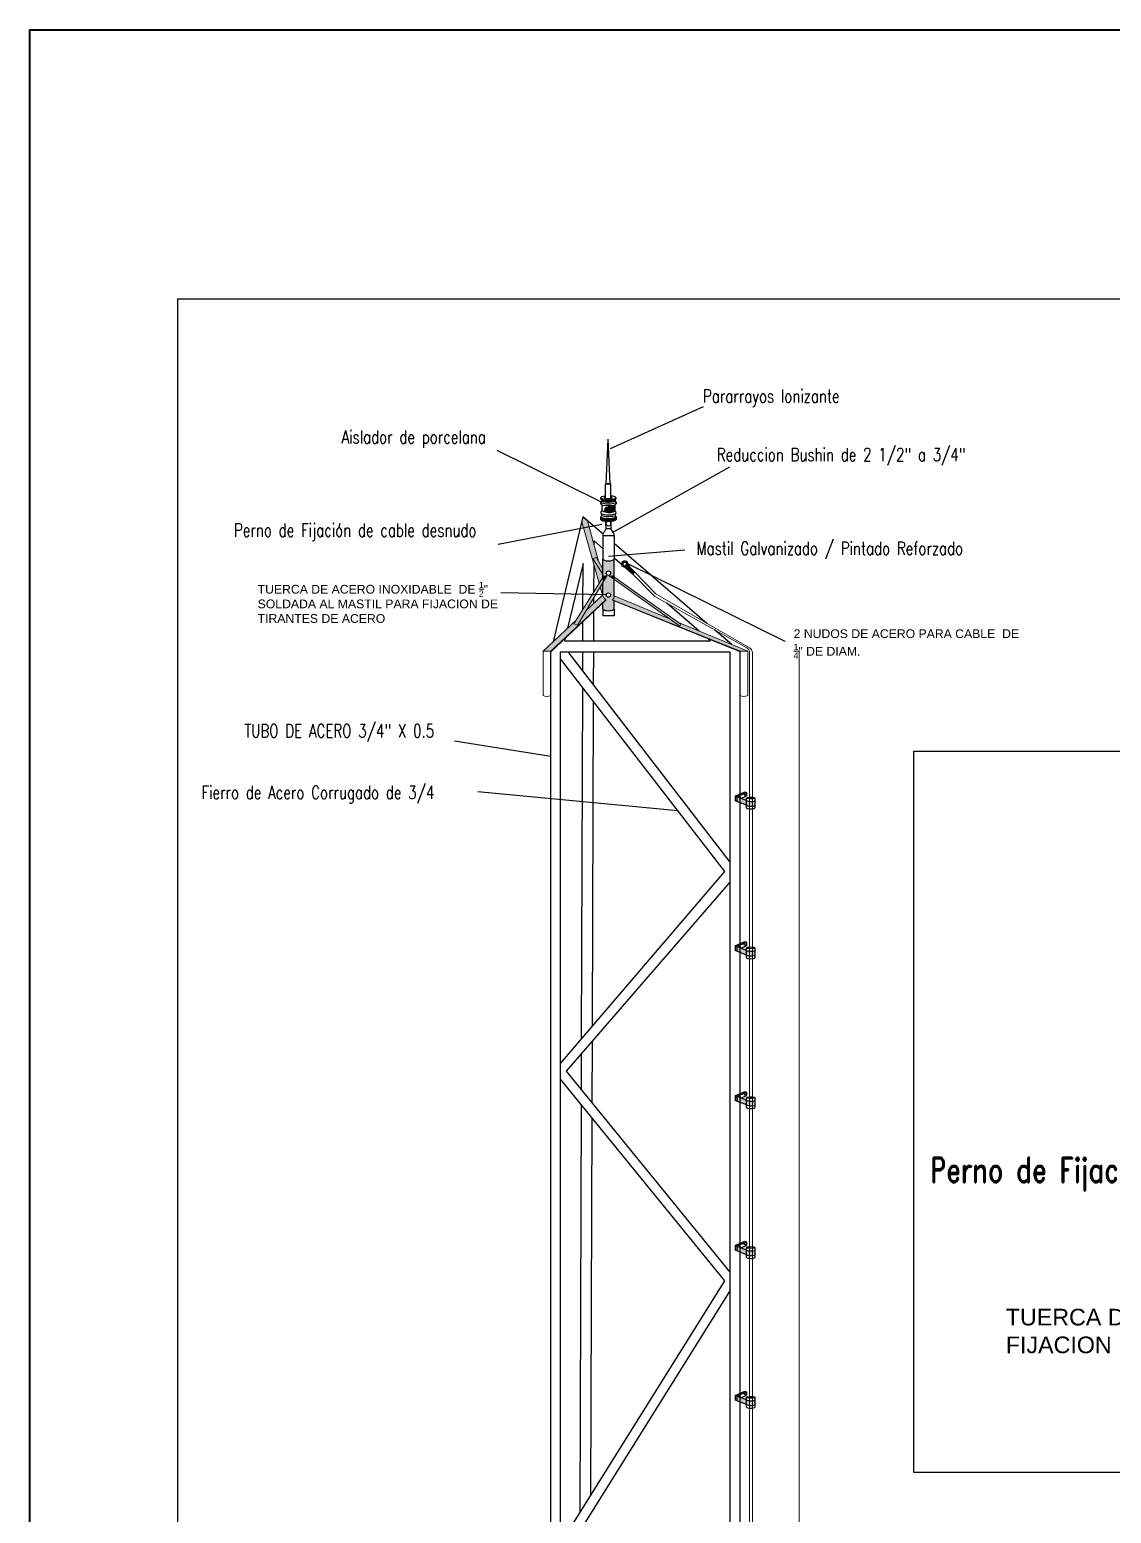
# Model space of a CAD drawing. Header units: inches. Extents: x 1693 to 10990, y 1878 to 5055.
# Drawn here: x 10017.3 to 10101.4, y 4500 to 4615.4 of the extents above; entities that cross this region are included whole.
import ezdxf

# ---------------------------------------------------------------- set-up
doc = ezdxf.new("R2010")
doc.units = ezdxf.units.IN
doc.header["$PDMODE"] = 1
for name, color, linetype, lineweight in [('cable de cobre', 20, 'Continuous', 15), ('CABLE DESNUDO', 40, 'Continuous', 30), ('COTAS', 34, 'Continuous', 5), ('ELECTRICAS', 3, 'Continuous', 30), ('MUROS-05', 7, 'Continuous', 40)]:
    doc.layers.add(name, color=color, linetype=linetype, lineweight=lineweight)
for name, color, linetype in [('CAJA DE ACOMETIDA', 2, 'Continuous'), ('gancho de pared', 142, 'Continuous'), ('inst- elec', 3, 'Continuous'), ('Mastil galvanizado', 212, 'Continuous'), ('Mastil metalico', 144, 'Continuous'), ('muro concreto', 102, 'Continuous'), ('P02', 2, 'Continuous')]:
    doc.layers.add(name, color=color, linetype=linetype)
doc.styles.add('COTA', font='swisse.ttf')
doc.styles.add('cotas', font='romans.shx')
doc.styles.get("Standard").update_dxf_attribs({"font": 'arial.ttf'})
doc.styles.add('STYLE2', font='romand.shx', dxfattribs={"width": 1.5})
doc.dimstyles.new('50', dxfattribs={"dimtxt": 0.13, "dimasz": 0.11, "dimexe": 0.11, "dimexo": 0.1, "dimgap": 0.05, "dimtad": 2, "dimtih": 1, "dimtoh": 1, "dimzin": 1, "dimdsep": 46, "dimtxsty": 'COTA', "dimblk": 'ARCHTICK', "dimcen": 2.5, "dimdle": 0.1, "dimclrd": 1, "dimclre": 1, "dimclrt": 2, "dimazin": 3, "dimtfac": 1, "dimtmove": 2, "dimatfit": 3, "dimfxl": 1, "dimarcsym": 0})
doc.dimstyles.new('COTA PLANTA', dxfattribs={"dimscale": 0, "dimtxt": 0.12, "dimasz": 0.1, "dimexe": 0.09, "dimexo": 0.05, "dimgap": 0.03, "dimtad": 0, "dimtih": 1, "dimtoh": 1, "dimzin": 1, "dimdsep": 46, "dimtxsty": 'cotas', "dimblk": 'ARCHTICK', "dimcen": 1, "dimdle": 0.1, "dimclrd": 256, "dimclre": 256, "dimclrt": 1, "dimaunit": 1, "dimadec": 3, "dimazin": 0, "dimtfac": 1, "dimtmove": 2, "dimatfit": 2, "dimldrblk": 'OPEN90', "dimfxl": 0.25, "dimfxlon": 1, "dimtolj": 1, "dimtzin": 0, "dimlwd": 9, "dimlwe": 9, "dimarcsym": 0})

# ---------------------------------------------------------------- blocks, each defined once
blk = doc.blocks.new('manija')
h = blk.add_hatch()
h.set_pattern_fill('AR-CONC', color=256)
h.paths.add_polyline_path([(1.14, 0.27), (0.86, 0.38), (-0.86, -0.38), (-0.58, -0.49)])
h.paths.add_polyline_path([(-0.58, -0.49), (-0.86, -0.38), (-0.86, -1.2), (-0.58, -1.31)])
edge = h.paths.add_edge_path()
edge.add_line((-0.58, -0.49), (-0.58, -1.31))
edge.add_line((-0.58, -1.31), (1.15, -2))
edge.add_ellipse((1.86, -1.99), major_axis=(0.71, 0), ratio=0.220728, start_angle=174.7406, end_angle=185.2594, ccw=False)
edge.add_line((1.15, -1.97), (1.15, -1.18))
edge.add_line((1.15, -1.18), (-0.58, -0.49))
edge = h.paths.add_edge_path()
edge.add_ellipse((1.86, -1.17), major_axis=(0.71, 0), ratio=0.220728, start_angle=185.2594, end_angle=359.8686, ccw=False)
edge.add_line((1.15, -1.18), (1.15, -1.97))
edge.add_line((1.15, -1.97), (1.15, -2))
edge.add_ellipse((1.86, -1.99), major_axis=(0.71, 0), ratio=0.220728, start_angle=185.2594, end_angle=359.8686)
edge.add_line((2.57, -1.99), (2.57, -1.17))
h.paths.add_polyline_path([(-0.15, -0.59, 1), (0.03, -0.59, 1)], flags=17)
h.paths.add_polyline_path([(0.93, -0.17, 1), (0.75, -0.17, 1)], flags=17)
edge = h.paths.add_edge_path()
edge.add_ellipse((1.86, -0.72), major_axis=(-0.0897, 0), ratio=0.478139, start_angle=0, end_angle=360)
h = blk.add_hatch()
h.set_pattern_fill('AR-CONC', color=256, scale=0.4)
h.paths.add_polyline_path([(1.14, 0.27), (0.86, 0.38), (-0.86, -0.38), (-0.58, -0.49)])
h.paths.add_polyline_path([(-0.58, -0.49), (-0.86, -0.38), (-0.86, -1.2), (-0.58, -1.31)])
edge = h.paths.add_edge_path()
edge.add_line((-0.58, -0.49), (-0.58, -1.31))
edge.add_line((-0.58, -1.31), (1.15, -2))
edge.add_ellipse((1.86, -1.99), major_axis=(0.71, 0), ratio=0.220728, start_angle=174.7406, end_angle=185.2594, ccw=False)
edge.add_line((1.15, -1.97), (1.15, -1.18))
edge.add_line((1.15, -1.18), (-0.58, -0.49))
edge = h.paths.add_edge_path()
edge.add_ellipse((1.86, -1.17), major_axis=(0.71, 0), ratio=0.220728, start_angle=185.2594, end_angle=359.8686, ccw=False)
edge.add_line((1.15, -1.18), (1.15, -1.97))
edge.add_line((1.15, -1.97), (1.15, -2))
edge.add_ellipse((1.86, -1.99), major_axis=(0.71, 0), ratio=0.220728, start_angle=185.2594, end_angle=359.8686)
edge.add_line((2.57, -1.99), (2.57, -1.17))
h.paths.add_polyline_path([(-0.15, -0.59, 1), (0.03, -0.59, 1)], flags=17)
h.paths.add_polyline_path([(0.75, -0.17, 1), (0.93, -0.17, 1)], flags=17)
edge = h.paths.add_edge_path()
edge.add_ellipse((1.86, -0.72), major_axis=(-0.0897, 0), ratio=0.478139, start_angle=0, end_angle=360)
h = blk.add_hatch()
h.set_pattern_fill('AR-CONC', color=256, scale=0.05)
h.paths.add_polyline_path([(-0.58, -0.49), (-0.86, -0.38), (-0.86, -1.2), (-0.58, -1.31)])
h.paths.add_polyline_path([(1.14, 0.27), (0.86, 0.38), (-0.86, -0.38), (-0.58, -0.49)])
h = blk.add_hatch()
h.set_pattern_fill('AR-CONC', color=256, scale=0.001)
h.paths.add_polyline_path([(-0.58, -0.49), (-0.86, -0.38), (-0.86, -1.2), (-0.58, -1.31)])
h.paths.add_polyline_path([(1.14, 0.27), (0.86, 0.38), (-0.86, -0.38), (-0.58, -0.49)])
edge = h.paths.add_edge_path()
edge.add_line((1.15, -1.18), (-0.58, -0.49))
edge.add_line((-0.58, -0.49), (-0.58, -1.31))
edge.add_line((-0.58, -1.31), (1.15, -2))
edge.add_ellipse((1.86, -1.99), major_axis=(0.71, 0), ratio=0.220728, start_angle=174.7406, end_angle=185.2594, ccw=False)
edge.add_line((1.15, -1.97), (1.15, -1.18))
edge = h.paths.add_edge_path()
edge.add_ellipse((1.86, -1.17), major_axis=(0.71, 0), ratio=0.220728, start_angle=185.2594, end_angle=359.8686, ccw=False)
edge.add_line((1.15, -1.18), (1.15, -1.97))
edge.add_line((1.15, -1.97), (1.15, -2))
edge.add_ellipse((1.86, -1.99), major_axis=(0.71, 0), ratio=0.220728, start_angle=185.2594, end_angle=359.8686)
edge.add_line((2.57, -1.99), (2.57, -1.17))
h.paths.add_polyline_path([(-0.15, -0.59, 1), (0.03, -0.59, 1)], flags=17)
h.paths.add_polyline_path([(0.93, -0.17, 1), (0.75, -0.17, 1)], flags=17)
edge = h.paths.add_edge_path()
edge.add_line((2.57, -0.72), (2.57, -0.72))
edge.add_ellipse((1.86, -0.72), major_axis=(0.71, 0), ratio=0.220728, start_angle=0.1314, end_angle=5.2594)
edge.add_ellipse((1.86, -0.72), major_axis=(0.71, 0), ratio=0.220728, start_angle=5.2594, end_angle=174.7406)
edge.add_line((1.15, -0.71), (1.15, -0.74))
edge.add_ellipse((1.86, -0.72), major_axis=(0.71, 0), ratio=0.220728, start_angle=185.2594, end_angle=359.8686)
edge = h.paths.add_edge_path(flags=16)
edge.add_ellipse((1.86, -0.72), major_axis=(-0.0897, 0), ratio=0.478139, start_angle=0, end_angle=360)
at = {"layer": 'gancho de pared'}
h = blk.add_hatch(dxfattribs=at)
h.set_pattern_fill('AR-CONC', color=256)
h.set_pattern_definition([(50, (-2554.07, -2321.43), (182.1847, -15.939), [19.05, -209.55]), (355, (-2554.07, -2321.43), (-35.243, 191.057), [15.24, -167.641]), (100.4514, (-2538.9, -2322.76), (146.941, 175.118), [16.19, -178.09]), (46.184, (-2554.07, -2270.63), (271.079, -42.042), [28.575, -314.325]), (96.636, (-2531.48, -2274.14), (237.404, 247.426), [24.285, -267.136]), (351.184, (-2554.07, -2270.63), (237.404, 247.426), [22.86, -251.46]), (21, (-2528.67, -2283.33), (151.6144, -102.265), [19.05, -209.55]), (326, (-2528.67, -2283.33), (61.802, 184.188), [15.24, -167.64]), (71.4514, (-2516.04, -2291.86), (213.416, 81.923), [16.19, -178.09]), (37.5, (-2554.074, -2321.434), (3.0886, 84.555), [0, -165.608, 0, -170.18, 0, -168.275]), (7.5, (-2554.07, -2321.43), (66.8197, 100.1806), [0, -97.028, 0, -161.798, 0, -64.135]), (327.5, (-2610.716, -2321.434), (135.5906, -5.7287), [0, -63.5, 0, -198.12, 0, -262.89]), (317.5, (-2636.12, -2321.43), (148.129, 25.4265), [0, -82.55, 0, -131.572, 0, -186.69])])
h.paths.add_polyline_path([(1.14, 0.27), (0.86, 0.38), (-0.86, -0.38), (-0.58, -0.49)])
h.paths.add_polyline_path([(-0.58, -0.49), (-0.86, -0.38), (-0.86, -1.2), (-0.58, -1.31)])
edge = h.paths.add_edge_path()
edge.add_ellipse((1.86, -1.17), major_axis=(0.71, 0), ratio=0.220728, start_angle=185.2594, end_angle=359.8686, ccw=False)
edge.add_line((1.15, -1.18), (1.15, -2))
edge.add_ellipse((1.86, -1.99), major_axis=(0.71, 0), ratio=0.220728, start_angle=185.2594, end_angle=359.8686)
edge.add_line((2.57, -1.99), (2.57, -1.17))
edge = h.paths.add_edge_path()
edge.add_line((1.15, -1.18), (-0.58, -0.49))
edge.add_line((-0.58, -0.49), (-0.58, -1.31))
edge.add_line((-0.58, -1.31), (1.15, -2))
edge.add_ellipse((1.86, -1.99), major_axis=(0.71, 0), ratio=0.220728, start_angle=174.7406, end_angle=185.2594, ccw=False)
edge.add_line((1.15, -1.97), (1.15, -1.18))
edge = h.paths.add_edge_path()
edge.add_ellipse((1.86, -0.72), major_axis=(-0.0897, 0), ratio=0.478139, start_angle=0, end_angle=360)
h.paths.add_polyline_path([(0.75, -0.17, 1), (0.93, -0.17, 1)], flags=17)
h.paths.add_polyline_path([(-0.15, -0.59, 1), (0.03, -0.59, 1)], flags=17)
at = {"layer": 'gancho de pared', "color": 1}
for p, q in [((-0.86, -0.38), (0.86, 0.38)), ((-0.58, -0.49), (1.14, 0.27)), ((0.86, 0.38), (1.14, 0.27)), ((1.14, 0.27), (1.14, -0.35)), ((1.15, -1.18), (-0.86, -0.38)), ((-0.86, -0.38), (-0.86, -1.2)), ((1.15, -2), (-0.86, -1.2)), ((-0.58, -0.49), (-0.58, -1.31)), ((0.16, -0.78), (1.14, -0.35))]:
    blk.add_line(p, q, dxfattribs=at)
at = {"layer": 'gancho de pared'}
for points in [[(1.15, -2.47), (1.15, -0.71)], [(2.57, -0.71), (2.57, -0.71), (2.57, -2.47)]]:
    blk.add_lwpolyline(points, dxfattribs=at)
for centre in [(-0.06, -0.59), (0.84, -0.17)]:
    blk.add_circle(centre, 0.0926, dxfattribs=at)
at = {"layer": 'gancho de pared', "color": 1}
for centre in [(1.86, -1.17), (1.86, -1.99)]:
    blk.add_ellipse(centre, major_axis=(0.71, 0), ratio=0.220728, start_param=3.049798, end_param=6.285479, dxfattribs=at)
at = {"layer": 'gancho de pared'}
blk.add_ellipse((1.86, -0.72), major_axis=(0.71, 0), ratio=0.220728, dxfattribs=at)
blk.add_ellipse((1.86, -2.47), major_axis=(0.71, 0), ratio=0.220729, start_param=3.141593, end_param=6.283185, dxfattribs=at)
blk = doc.blocks.new('_ArchTick')
at = {"color": 0, "linetype": 'ByBlock', "const_width": 0.15}
blk.add_lwpolyline([(-0.5, -0.5), (0.5, 0.5)], dxfattribs=at)
blk = doc.blocks.new('*D652')
at = {"layer": 'CAJA DE ACOMETIDA', "lineweight": 9, "transparency": 16777216}
for p, q in [((10077.17, 4567.12), (10077.17, 4499.3)), ((10077.26, 4567.02), (10077.26, 4567.02)), ((10077.17, 4431.3), (10077.17, 4499.12)), ((10077.26, 4431.4), (10077.26, 4431.4))]:
    blk.add_line(p, q, dxfattribs=at)
at = {"layer": 'Defpoints', "color": 0, "transparency": 16777216}
for p in [(10072.58, 4567.02, -19818.05), (10072.58, 4431.4, -19818.05), (10077.17, 4431.4)]:
    blk.add_point(p, dxfattribs=at)
at = {"layer": 'CAJA DE ACOMETIDA', "lineweight": 9, "transparency": 16777216, "xscale": 0.1, "yscale": 0.1, "zscale": 0.1}
for p, rotation in [((10077.17, 4567.02), 90), ((10077.17, 4431.4), 270)]:
    blk.add_blockref('_ArchTick', p, dxfattribs=dict(at, rotation=rotation))
at = {"layer": 'CAJA DE ACOMETIDA', "color": 1, "transparency": 16777216, "insert": (10077.17, 4499.21), "char_height": 0.12, "attachment_point": 5, "style": 'cotas'}
blk.add_mtext('\\A1;135.61', dxfattribs=at)
blk = doc.blocks.new('_Open90')
at = {"color": 0, "lineweight": -2}
for p, q in [((0, 0), (-1, 0)), ((-0.5, 0.5), (0, 0)), ((0, 0), (-0.5, -0.5))]:
    blk.add_line(p, q, dxfattribs=at)

msp = doc.modelspace()

# ---------------------------------------------------------------- hatches: boundary and pattern name
at = {"layer": 'cable de cobre', "true_color": 0x7aafdf}
h = msp.add_hatch(dxfattribs=at)
h.set_pattern_fill('ANGLE', color=143, scale=0.004251)
h.set_pattern_definition([(0, (-11768.404996, -15406.968967), (0, 0.029694472418), [0.02159597994, -0.008098492478]), (90, (-11768.404996, -15406.968967), (-0.029694472418, 2e-18), [0.02159597994, -0.008098492478])])
h.paths.add_polyline_path([(10063.93, 4573.724), (10063.824, 4573.992, 0.0731125), (10063.818, 4574.003, 0.9654659), (10063.393, 4573.692, 0.1331003), (10063.41, 4573.678), (10063.719, 4573.53, -0.0790506), (10063.829, 4573.454), (10063.988, 4573.303), (10064.144, 4573.459), (10064.024, 4573.579, -0.1029903)])
h.paths.add_polyline_path([(10063.484, 4573.84, -1), (10063.739, 4573.84, -1)], flags=16)
at = {"layer": 'cable de cobre', "true_color": 0x2776bb}
h = msp.add_hatch(color=152, dxfattribs=at)
h.dxf.hatch_style = 1
h.paths.add_polyline_path([(10064.144, 4573.459), (10063.988, 4573.303), (10064.249, 4573.043), (10064.391, 4573.213)])
at = {"layer": 'gancho de pared'}
h = msp.add_hatch(dxfattribs=at)
h.set_pattern_fill('AR-CONC', color=256, scale=0.000850235)
h.set_pattern_definition([(50, (-11684.3593, -15405.1634), (0.1548998605, -0.01355197526), [0.01619698496, -0.1781668345]), (355, (-11684.3593, -15405.1634), (-0.0299652056, 0.1624432991), [0.012957588, -0.1425339643]), (100.4514447, (-11684.3464, -15405.16453), (0.1249346545, 0.1488913172), [0.0137653191, -0.1514186358]), (46.1842, (-11684.3593, -15405.1202), (0.2304810051, -0.0357458768), [0.0242954774, -0.2672502518]), (96.6355576, (-11684.3401, -15405.12318), (0.2018494062, 0.2103704576), [0.0206479871, -0.2271281589]), (351.1841512, (-11684.3593, -15405.1202), (0.2018494062, 0.2103704576), [0.019436354, -0.2137999735]), (21, (-11684.33771, -15405.131), (0.12890792726, -0.08694949483), [0.01619698496, -0.1781668345]), (326, (-11684.33771, -15405.131), (0.0525462742, 0.1566031347), [0.012957588, -0.1425334676]), (71.451445, (-11684.32697, -15405.13825), (0.1814542012, 0.0696536407), [0.0137653191, -0.1514183748]), (37.5, (-11684.359305, -15405.163397), (0.00262603992, 0.0718916899), [0, -0.1408057892, 0, -0.1446930656, 0, -0.1430733671]), (7.5, (-11684.359305, -15405.1634), (0.05681244453, 0.08517707418), [0, -0.08249664337, 0, -0.13756639222, 0, -0.05452984935]), (327.5, (-11684.407464, -15405.1634), (0.11528392808, -0.00487078112), [0, -0.05398994985, 0, -0.16844864353, 0, -0.22351839238]), (317.5, (-11684.42906, -15405.1634), (0.12594467834, 0.02161850356), [0, -0.0701869348, 0, -0.1118671761, 0, -0.15873045256])])
edge = h.paths.add_edge_path()
edge.add_ellipse((10062.343, 4570.381), major_axis=(-0.454, 0), ratio=0.3668156, start_angle=359.9998, end_angle=540)
edge.add_line((10062.796, 4570.381), (10062.796, 4574.233))
edge.add_ellipse((10062.343, 4574.253), major_axis=(-0.454, 0), ratio=0.3668156, start_angle=0.73231, end_angle=180, ccw=False)
edge.add_line((10061.889, 4574.215), (10061.889, 4570.381))
h.paths.add_polyline_path([(10062.513, 4573.134, -1), (10062.172, 4573.134, -1)], flags=16)
h.paths.add_polyline_path([(10062.513, 4571.434, -1), (10062.172, 4571.434, -1)], flags=16)
at = {"layer": 'inst- elec'}
h = msp.add_hatch(dxfattribs=at)
h.set_pattern_fill('ACAD_ISO09W100', color=1, scale=0.010611, angle=90, style=0)
h.set_pattern_definition([(90, (9926.48758, 4507.807676), (-0.05305469, 3e-18), [0.254662516, -0.031832815, 0.06366563, -0.031832815, 0.06366563, -0.031832815])])
edge = h.paths.add_edge_path()
edge.add_line((10062.282, 4578.288), (10062.205, 4578.275))
edge.add_line((10062.205, 4578.275), (10062.058, 4578.153))
edge.add_line((10062.058, 4578.153), (10062.038, 4578.005))
edge.add_line((10062.038, 4578.005), (10062.091, 4577.885))
edge.add_ellipse((10062.372, 4579.077), major_axis=(-0.866, 0.866), ratio=1, start_angle=121.72148, end_angle=157.96329)
edge.add_line((10062.85, 4577.949), (10062.85, 4578.38))
edge.add_line((10062.85, 4578.38), (10062.719, 4578.358))
edge.add_line((10062.719, 4578.358), (10062.655, 4578.32))
edge.add_line((10062.655, 4578.32), (10062.552, 4578.326))
edge.add_line((10062.552, 4578.326), (10062.337, 4578.385))
edge.add_line((10062.337, 4578.385), (10062.424, 4578.326))
edge.add_line((10062.424, 4578.326), (10062.282, 4578.288))
at = {"layer": 'muro concreto', "true_color": 0xcd2027}
h = msp.add_hatch(color=242, dxfattribs=at)
h.dxf.hatch_style = 1
h.paths.add_polyline_path([(10061.619, 4572.359), (10061.889, 4572.792), (10061.889, 4572.946), (10061.827, 4573.17), (10061.135, 4574.28), (10061.421, 4574.359), (10061.58, 4574.067), (10060.715, 4577.201), (10060.356, 4577.509), (10060.261, 4577.113)])
h.paths.add_polyline_path([(10061.889, 4571.415), (10061.889, 4572.359), (10061.706, 4572.054)])
h.paths.add_polyline_path([(10060.594, 4570.198), (10059.932, 4569.092), (10059.655, 4569.204), (10059.823, 4569.474), (10057.255, 4567.06), (10057.851, 4567.06), (10062.142, 4571.071, -0.1653684), (10061.889, 4571.415)])
h.paths.add_polyline_path([(10072.577, 4567.06), (10073.172, 4567.06), (10067.789, 4569.292), (10067.966, 4569.167), (10067.9, 4569.004), (10067.09, 4569.582), (10062.796, 4571.363, -0.2002803), (10062.646, 4571.071)])
at = {"layer": 'muro concreto', "true_color": 0xed1f24}
h = msp.add_hatch(color=240, dxfattribs=at)
h.dxf.hatch_style = 1
h.paths.add_polyline_path([(10061.889, 4572.359), (10061.889, 4572.792), (10059.655, 4569.204), (10059.932, 4569.092)])
h.paths.add_polyline_path([(10062.796, 4572.823), (10062.796, 4572.644), (10067.9, 4569.004), (10067.966, 4569.167)])
h.paths.add_polyline_path([(10061.421, 4574.359), (10061.135, 4574.28), (10061.889, 4573.071), (10061.889, 4573.497)])
h = msp.add_hatch(color=240, dxfattribs=at)
h.dxf.hatch_style = 1
h.paths.add_polyline_path([(10062.23, 4572.927, -0.1553231), (10061.973, 4572.927), (10061.889, 4572.792), (10061.889, 4572.359)])
h.paths.add_polyline_path([(10062.648, 4572.927, -0.1595522), (10062.399, 4572.927), (10062.796, 4572.644), (10062.796, 4572.823)])

# ---------------------------------------------------------------- linework, layer by layer
at = {"layer": 'cable de cobre', "color": 12}
for p, q in [((10060.261, 4577.113), (10060.356, 4577.509)), ((10060.356, 4577.509), (10060.715, 4577.201)), ((10060.715, 4577.201), (10061.58, 4574.067)), ((10061.619, 4572.359), (10060.261, 4577.113)), ((10061.827, 4573.17), (10061.889, 4572.946)), ((10060.594, 4570.198), (10061.889, 4571.415)), ((10061.889, 4571.415), (10061.706, 4572.054)), ((10057.851, 4567.06), (10062.142, 4571.071)), ((10057.851, 4567.017), (10062.142, 4571.029)), ((10072.577, 4567.06), (10062.646, 4571.071)), ((10072.577, 4567.017), (10062.646, 4571.029)), ((10067.09, 4569.582), (10062.796, 4571.363)), ((10057.255, 4567.06), (10059.823, 4569.474)), ((10073.172, 4567.06), (10067.789, 4569.292)), ((10057.255, 4567.06), (10057.851, 4567.06)), ((10057.255, 4567.017), (10057.255, 4567.06)), ((10057.255, 4563.617), (10057.255, 4567.017)), ((10057.851, 4567.06), (10057.851, 4567.017)), ((10057.851, 4567.017), (10057.851, 4563.617)), ((10072.577, 4567.06), (10073.172, 4567.06)), ((10072.577, 4567.017), (10072.577, 4567.06)), ((10072.577, 4563.617), (10072.577, 4567.017)), ((10073.172, 4567.06), (10073.172, 4567.017)), ((10073.172, 4567.017), (10073.172, 4563.617))]:
    msp.add_line(p, q, dxfattribs=at)
at = {"layer": 'cable de cobre'}
for p, q in [((10061.135, 4574.28), (10061.421, 4574.359)), ((10061.135, 4574.28), (10061.889, 4573.071)), ((10061.421, 4574.359), (10061.889, 4573.497)), ((10059.655, 4569.204), (10061.973, 4572.927)), ((10062.23, 4572.927), (10059.932, 4569.092)), ((10067.9, 4569.004), (10062.399, 4572.927)), ((10062.648, 4572.927), (10067.966, 4569.167)), ((10065.895, 4571.359), (10064.251, 4573.045)), ((10064.389, 4573.211), (10066.012, 4571.54)), ((10073.322, 4567.321), (10066.106, 4571.467)), ((10062.142, 4571.029), (10062.142, 4571.071)), ((10062.646, 4571.029), (10062.646, 4571.071)), ((10065.992, 4571.285), (10073.101, 4567.32)), ((10059.932, 4569.092), (10059.655, 4569.204)), ((10067.966, 4569.167), (10067.9, 4569.004)), ((10073.319, 4566.949), (10073.319, 4438.092)), ((10073.535, 4566.952), (10073.535, 4437.876)), ((10073.087, 4555.652), (10073.303, 4555.652)), ((10073.303, 4555.652), (10073.303, 4555.539))]:
    msp.add_line(p, q, dxfattribs=at)
at = {"layer": 'cable de cobre', "color": 4}
for p, q in [((10063.93, 4573.724), (10063.824, 4573.992)), ((10063.719, 4573.53), (10063.41, 4573.678)), ((10063.988, 4573.303), (10063.829, 4573.454)), ((10063.988, 4573.303), (10064.144, 4573.459)), ((10064.249, 4573.043), (10063.988, 4573.303)), ((10064.144, 4573.459), (10064.024, 4573.579)), ((10064.144, 4573.459), (10064.391, 4573.213)), ((10064.391, 4573.213), (10064.249, 4573.043)), ((10064.32, 4573.128), (10064.249, 4573.043)), ((10064.251, 4573.045), (10064.389, 4573.211)), ((10064.32, 4573.128), (10064.391, 4573.213))]:
    msp.add_line(p, q, dxfattribs=at)
msp.add_circle((10063.611, 4573.84), 0.128, dxfattribs=at)
for centre, radius, start, end in [((10063.611, 4573.84), 0.263, 38.17782, 214.1518), ((10063.785, 4573.977), 0.0425, 21.45145, 38.17782), ((10064.325, 4573.88), 0.425, 201.45145, 224.97215), ((10063.428, 4573.716), 0.0425, 214.1518, 244.47789), ((10063.536, 4573.146), 0.425, 46.39842, 64.47789)]:
    msp.add_arc(centre, radius, start, end, dxfattribs=at)
at = {"layer": 'cable de cobre'}
for centre, radius, start, end in [((10062.101, 4573.33), 0.422, 252.34238, 287.65762), ((10062.524, 4573.309), 0.401, 251.86948, 288.13052), ((10062.52, 4571.615), 0.662, 197.58963, 235.14937), ((10066.317, 4571.836), 0.425, 224.1691, 240.11959), ((10062.372, 4571.397), 0.425, 310.06172, 355.36321), ((10066.199, 4571.656), 0.425, 224.27998, 240.85282), ((10072.894, 4566.949), 0.425, 0, 60.85282), ((10073.11, 4566.952), 0.425, 0, 60.11959)]:
    msp.add_arc(centre, radius, start, end, dxfattribs=at)
at = {"layer": 'cable de cobre', "color": 12}
for centre in [(10057.553, 4564.18), (10072.875, 4564.18)]:
    msp.add_arc(centre, 0.637, 242.15507, 297.84493, dxfattribs=at)
at = {"layer": 'CABLE DESNUDO', "color": 2}
for p, q in [((10062.148, 4576.848), (10062.149, 4577.181)), ((10062.537, 4576.848), (10062.539, 4577.181))]:
    msp.add_line(p, q, dxfattribs=at)
at = {"layer": 'ELECTRICAS', "color": 2}
msp.add_line((10062.114, 4580.067), (10062.525, 4580.067), dxfattribs=at)
at = {"layer": 'gancho de pared'}
for p, q in [((10061.889, 4574.251), (10061.889, 4572.792)), ((10062.796, 4572.823), (10062.796, 4574.253)), ((10062.796, 4571.348), (10062.796, 4572.737)), ((10061.889, 4572.359), (10061.889, 4571.415)), ((10061.889, 4570.793), (10061.889, 4570.381)), ((10062.796, 4570.381), (10062.796, 4570.968))]:
    msp.add_line(p, q, dxfattribs=at)
for centre in [(10062.343, 4573.134), (10062.343, 4571.434)]:
    msp.add_circle(centre, 0.17, dxfattribs=at)
for centre, start_param, end_param in [((10062.343, 4574.253), 0.0127812, 3.1415927), ((10062.343, 4570.381), 6.2831818, 9.424778)]:
    msp.add_ellipse(centre, major_axis=(-0.454, 0), ratio=0.3668156, start_param=start_param, end_param=end_param, dxfattribs=at)
at = {"layer": 'inst- elec', "color": 2}
for p, q in [((10062.114, 4578.958), (10062.114, 4580.067)), ((10062.525, 4578.958), (10062.525, 4580.067)), ((10061.737, 4578.665), (10061.737, 4578.523)), ((10061.738, 4578.937), (10061.738, 4579.004)), ((10062.936, 4578.936), (10062.936, 4579.004)), ((10062.936, 4578.664), (10062.936, 4578.522)), ((10061.738, 4577.521), (10061.738, 4577.311)), ((10062.936, 4577.52), (10062.936, 4577.311)), ((10061.906, 4576.056), (10062.779, 4576.056)), ((10062.153, 4576.612), (10062.532, 4576.612))]:
    msp.add_line(p, q, dxfattribs=at)
at = {"layer": 'inst- elec', "color": 1}
for p, q in [((10061.749, 4578.919), (10061.749, 4578.958)), ((10061.785, 4578.914), (10061.785, 4578.951)), ((10061.785, 4578.858), (10061.785, 4578.892)), ((10061.821, 4578.914), (10061.821, 4578.934)), ((10061.821, 4578.848), (10061.821, 4578.892)), ((10061.821, 4578.813), (10061.821, 4578.826)), ((10061.858, 4578.914), (10061.858, 4578.922)), ((10061.858, 4578.848), (10061.858, 4578.892)), ((10061.858, 4578.803), (10061.858, 4578.826)), ((10061.894, 4578.848), (10061.894, 4578.892)), ((10061.894, 4578.794), (10061.894, 4578.826)), ((10061.931, 4578.848), (10061.931, 4578.892)), ((10061.931, 4578.786), (10061.931, 4578.826)), ((10061.967, 4578.848), (10061.967, 4578.892)), ((10061.967, 4578.78), (10061.967, 4578.826)), ((10062.004, 4578.848), (10062.004, 4578.89)), ((10062.004, 4578.774), (10062.004, 4578.826)), ((10062.04, 4578.848), (10062.04, 4578.885)), ((10062.04, 4578.77), (10062.04, 4578.826)), ((10062.077, 4578.848), (10062.077, 4578.88)), ((10062.077, 4578.766), (10062.077, 4578.826)), ((10062.113, 4578.848), (10062.113, 4578.877)), ((10062.113, 4578.763), (10062.113, 4578.826)), ((10062.15, 4578.848), (10062.15, 4578.874)), ((10062.15, 4578.76), (10062.15, 4578.826)), ((10062.186, 4578.848), (10062.186, 4578.871)), ((10062.186, 4578.758), (10062.186, 4578.826)), ((10062.223, 4578.848), (10062.223, 4578.869)), ((10062.223, 4578.756), (10062.223, 4578.826)), ((10062.259, 4578.848), (10062.259, 4578.868)), ((10062.259, 4578.755), (10062.259, 4578.826)), ((10062.296, 4578.848), (10062.296, 4578.867)), ((10062.296, 4578.755), (10062.296, 4578.826)), ((10062.332, 4578.848), (10062.332, 4578.867)), ((10062.332, 4578.755), (10062.332, 4578.826)), ((10062.369, 4578.848), (10062.369, 4578.867)), ((10062.369, 4578.755), (10062.369, 4578.826)), ((10062.405, 4578.848), (10062.405, 4578.867)), ((10062.405, 4578.756), (10062.405, 4578.826)), ((10062.442, 4578.848), (10062.442, 4578.869)), ((10062.442, 4578.758), (10062.442, 4578.826)), ((10062.478, 4578.848), (10062.478, 4578.87)), ((10062.478, 4578.76), (10062.478, 4578.826)), ((10062.514, 4578.848), (10062.514, 4578.873)), ((10062.514, 4578.763), (10062.514, 4578.826)), ((10062.551, 4578.848), (10062.551, 4578.876)), ((10062.551, 4578.766), (10062.551, 4578.826)), ((10062.587, 4578.848), (10062.587, 4578.879)), ((10062.587, 4578.77), (10062.587, 4578.826)), ((10062.624, 4578.848), (10062.624, 4578.883)), ((10062.624, 4578.775), (10062.624, 4578.826)), ((10062.66, 4578.848), (10062.66, 4578.888)), ((10062.66, 4578.78), (10062.66, 4578.826)), ((10062.697, 4578.848), (10062.697, 4578.892)), ((10062.697, 4578.787), (10062.697, 4578.826)), ((10062.733, 4578.848), (10062.733, 4578.892)), ((10062.733, 4578.795), (10062.733, 4578.826)), ((10062.77, 4578.848), (10062.77, 4578.892)), ((10062.77, 4578.804), (10062.77, 4578.826)), ((10062.806, 4578.914), (10062.806, 4578.918)), ((10062.806, 4578.848), (10062.806, 4578.892)), ((10062.806, 4578.815), (10062.806, 4578.826)), ((10062.843, 4578.914), (10062.843, 4578.93)), ((10062.843, 4578.848), (10062.843, 4578.892)), ((10062.879, 4578.914), (10062.879, 4578.945)), ((10062.879, 4578.848), (10062.879, 4578.892)), ((10062.916, 4578.914), (10062.916, 4578.958)), ((10061.749, 4577.338), (10061.749, 4577.495)), ((10061.749, 4577.285), (10061.749, 4577.316)), ((10061.785, 4577.338), (10061.785, 4577.467)), ((10061.785, 4577.273), (10061.785, 4577.316)), ((10061.821, 4577.338), (10061.821, 4577.451)), ((10061.821, 4577.273), (10061.821, 4577.316)), ((10061.821, 4577.241), (10061.821, 4577.251)), ((10061.858, 4577.338), (10061.858, 4577.438)), ((10061.858, 4577.273), (10061.858, 4577.316)), ((10061.858, 4577.228), (10061.858, 4577.251)), ((10061.894, 4577.338), (10061.894, 4577.428)), ((10061.894, 4577.273), (10061.894, 4577.316)), ((10061.894, 4577.218), (10061.894, 4577.251)), ((10061.931, 4577.338), (10061.931, 4577.42)), ((10061.931, 4577.273), (10061.931, 4577.316)), ((10061.931, 4577.21), (10061.931, 4577.251)), ((10061.967, 4577.338), (10061.967, 4577.413)), ((10061.967, 4577.273), (10061.967, 4577.316)), ((10061.967, 4577.207), (10061.967, 4577.251)), ((10062.004, 4577.338), (10062.004, 4577.406)), ((10062.004, 4577.273), (10062.004, 4577.316)), ((10062.004, 4577.207), (10062.004, 4577.251)), ((10062.04, 4577.338), (10062.04, 4577.401)), ((10062.04, 4577.273), (10062.04, 4577.316)), ((10062.04, 4577.207), (10062.04, 4577.251)), ((10062.077, 4577.338), (10062.077, 4577.397)), ((10062.077, 4577.273), (10062.077, 4577.316)), ((10062.077, 4577.207), (10062.077, 4577.251)), ((10062.113, 4577.338), (10062.113, 4577.393)), ((10062.113, 4577.273), (10062.113, 4577.316)), ((10062.113, 4577.207), (10062.113, 4577.251)), ((10062.113, 4577.183), (10062.113, 4577.185)), ((10062.15, 4577.338), (10062.15, 4577.39)), ((10062.15, 4577.273), (10062.15, 4577.316)), ((10062.15, 4577.207), (10062.15, 4577.251)), ((10062.15, 4577.18), (10062.15, 4577.185)), ((10062.186, 4577.338), (10062.186, 4577.388)), ((10062.186, 4577.273), (10062.186, 4577.316)), ((10062.186, 4577.207), (10062.186, 4577.251)), ((10062.186, 4577.178), (10062.186, 4577.185)), ((10062.223, 4577.338), (10062.223, 4577.386)), ((10062.223, 4577.273), (10062.223, 4577.316)), ((10062.223, 4577.207), (10062.223, 4577.251)), ((10062.223, 4577.176), (10062.223, 4577.185)), ((10062.259, 4577.338), (10062.259, 4577.384)), ((10062.259, 4577.273), (10062.259, 4577.316)), ((10062.259, 4577.207), (10062.259, 4577.251)), ((10062.259, 4577.174), (10062.259, 4577.185)), ((10062.296, 4577.338), (10062.296, 4577.383)), ((10062.296, 4577.273), (10062.296, 4577.316)), ((10062.296, 4577.207), (10062.296, 4577.251)), ((10062.296, 4577.173), (10062.296, 4577.185)), ((10062.332, 4577.338), (10062.332, 4577.383)), ((10062.332, 4577.273), (10062.332, 4577.316)), ((10062.332, 4577.207), (10062.332, 4577.251)), ((10062.332, 4577.173), (10062.332, 4577.185)), ((10062.369, 4577.338), (10062.369, 4577.383)), ((10062.369, 4577.273), (10062.369, 4577.316)), ((10062.369, 4577.207), (10062.369, 4577.251)), ((10062.369, 4577.173), (10062.369, 4577.185)), ((10062.405, 4577.338), (10062.405, 4577.384)), ((10062.405, 4577.273), (10062.405, 4577.316)), ((10062.405, 4577.207), (10062.405, 4577.251)), ((10062.405, 4577.174), (10062.405, 4577.185)), ((10062.442, 4577.338), (10062.442, 4577.385)), ((10062.442, 4577.273), (10062.442, 4577.316)), ((10062.442, 4577.207), (10062.442, 4577.251)), ((10062.442, 4577.175), (10062.442, 4577.185)), ((10062.478, 4577.338), (10062.478, 4577.387)), ((10062.478, 4577.273), (10062.478, 4577.316)), ((10062.478, 4577.207), (10062.478, 4577.251)), ((10062.478, 4577.177), (10062.478, 4577.185)), ((10062.514, 4577.338), (10062.514, 4577.389)), ((10062.514, 4577.273), (10062.514, 4577.316)), ((10062.514, 4577.207), (10062.514, 4577.251)), ((10062.514, 4577.179), (10062.514, 4577.185)), ((10062.551, 4577.338), (10062.551, 4577.392)), ((10062.551, 4577.273), (10062.551, 4577.316)), ((10062.551, 4577.207), (10062.551, 4577.251)), ((10062.551, 4577.182), (10062.551, 4577.185)), ((10062.587, 4577.338), (10062.587, 4577.396)), ((10062.587, 4577.273), (10062.587, 4577.316)), ((10062.587, 4577.207), (10062.587, 4577.251)), ((10062.624, 4577.338), (10062.624, 4577.4)), ((10062.624, 4577.273), (10062.624, 4577.316)), ((10062.624, 4577.207), (10062.624, 4577.251)), ((10062.66, 4577.338), (10062.66, 4577.405)), ((10062.66, 4577.273), (10062.66, 4577.316)), ((10062.66, 4577.207), (10062.66, 4577.251)), ((10062.697, 4577.338), (10062.697, 4577.411)), ((10062.697, 4577.273), (10062.697, 4577.316)), ((10062.697, 4577.207), (10062.697, 4577.251)), ((10062.733, 4577.338), (10062.733, 4577.417)), ((10062.733, 4577.273), (10062.733, 4577.316)), ((10062.733, 4577.207), (10062.733, 4577.251)), ((10062.77, 4577.338), (10062.77, 4577.425)), ((10062.77, 4577.273), (10062.77, 4577.316)), ((10062.77, 4577.215), (10062.77, 4577.251)), ((10062.806, 4577.338), (10062.806, 4577.435)), ((10062.806, 4577.273), (10062.806, 4577.316)), ((10062.806, 4577.225), (10062.806, 4577.251)), ((10062.843, 4577.338), (10062.843, 4577.447)), ((10062.843, 4577.273), (10062.843, 4577.316)), ((10062.843, 4577.237), (10062.843, 4577.251)), ((10062.879, 4577.338), (10062.879, 4577.462)), ((10062.879, 4577.273), (10062.879, 4577.316)), ((10062.916, 4577.338), (10062.916, 4577.485)), ((10062.916, 4577.275), (10062.916, 4577.316))]:
    msp.add_line(p, q, dxfattribs=at)
at = {"layer": 'inst- elec'}
msp.add_line((10061.738, 4577.99), (10061.738, 4577.99), dxfattribs=at)
at = {"layer": 'inst- elec', "color": 2}
for points in [[(10061.824, 4578.452), (10061.824, 4577.982)], [(10062.85, 4578.452), (10062.85, 4577.949)]]:
    msp.add_lwpolyline(points, dxfattribs=at)
at = {"layer": 'inst- elec', "color": 3}
msp.add_circle((10062.343, 4576.995), 0.195, dxfattribs=at)
at = {"layer": 'inst- elec', "color": 2}
for centre, radius, start, end in [((10061.818, 4578.638), 0.0847, 85.75066, 161.10271), ((10062.856, 4578.637), 0.0847, 18.80757, 75.88792), ((10061.9, 4577.836), 0.164, 117.56571, 188.82671), ((10062.774, 4577.836), 0.164, 351.17329, 62.43429), ((10062.343, 4576.056), 0.437, 129.7006, 188.37134), ((10061.582, 4576.717), 0.581, 326.04016, 13.0945), ((10063.103, 4576.717), 0.581, 166.9055, 213.95984), ((10062.343, 4576.056), 0.437, 351.62866, 50.2994)]:
    msp.add_arc(centre, radius, start, end, dxfattribs=at)
for centre, major_axis, ratio, start_param, end_param in [((10062.337, 4579.004), (-0.599, 0), 0.2297979, 5.0938854, 10.6757077), ((10062.337, 4578.665), (-0.599, 0), 0.2297979, 6.2824977, 9.424778), ((10062.337, 4578.523), (-0.599, 0), 0.2297979, 6.2855293, 9.4249798), ((10062.311, 4578.892), (-0.599, 0), 0.2297979, 6.8476194, 9.175429), ((10062.32, 4579.013), (-0.323, 0), 0.2236284, 5.4037473, 10.304216), ((10062.337, 4577.811), (-0.599, 0), 0.2297979, 6.2831853, 9.4249798), ((10062.337, 4577.521), (-0.599, 0), 0.2297979, 6.2831853, 9.424778), ((10062.337, 4577.311), (-0.599, 0), 0.2297979, 6.2831853, 9.4249798), ((10062.372, 4579.077), (-0.866, 0.866), 1, 1.8919455, 2.7569795)]:
    msp.add_ellipse(centre, major_axis=major_axis, ratio=ratio, start_param=start_param, end_param=end_param, dxfattribs=at)
at = {"layer": 'inst- elec'}
msp.add_ellipse((10062.337, 4577.99), major_axis=(-0.599, 0), ratio=0.2297979, start_param=6.2815766, end_param=6.2833872, dxfattribs=at)
for points in [[(10061.738, 4578.665), (10061.738, 4578.665), (10061.738, 4578.665), (10061.737, 4578.665)], [(10062.936, 4578.664), (10062.936, 4578.664), (10062.936, 4578.664), (10062.936, 4578.664)]]:
    msp.add_open_spline(points, degree=3, dxfattribs=at)
at = {"layer": 'inst- elec', "color": 2}
msp.add_open_spline([(10061.738, 4578.937), (10061.788, 4578.855), (10061.839, 4578.773), (10061.824, 4578.722)], degree=3, dxfattribs=at)
at = {"layer": 'inst- elec', "color": 1}
for points in [[(10061.824, 4578.722), (10062.271, 4578.66), (10062.877, 4578.719)], [(10061.814, 4577.605), (10062.26, 4577.543), (10062.866, 4577.602)]]:
    msp.add_spline(points, degree=3, dxfattribs=at)
at = {"layer": 'inst- elec', "color": 2}
for points, knots in [([(10062.936, 4578.936), (10062.888, 4578.858), (10062.839, 4578.778), (10062.875, 4578.721), (10062.877, 4578.719)], [0, 0, 0, 0, 0.16658281, 0.1719188, 0.1719188, 0.1719188, 0.1719188]), ([(10061.738, 4577.811), (10061.786, 4577.722), (10061.845, 4577.613), (10061.769, 4577.545), (10061.753, 4577.533)], [0, 0, 0, 0, 0.18528611, 0.22696467, 0.22696467, 0.22696467, 0.22696467])]:
    msp.add_open_spline(points, degree=3, knots=knots, dxfattribs=at)
for points in [[(10061.738, 4577.521), (10061.74, 4577.529), (10061.754, 4577.533)], [(10062.936, 4577.811), (10062.882, 4577.571), (10062.936, 4577.52)]]:
    msp.add_spline(points, degree=3, dxfattribs=at)
at = {"layer": 'Mastil galvanizado'}
for p, q in [((10061.906, 4576.056), (10061.906, 4574.208)), ((10062.779, 4576.056), (10062.779, 4574.208)), ((10061.906, 4570.336), (10061.906, 4569.81)), ((10062.779, 4570.336), (10062.779, 4569.81)), ((10062.779, 4569.81), (10061.906, 4569.81))]:
    msp.add_line(p, q, dxfattribs=at)
at = {"layer": 'Mastil metalico'}
for p, q in [((10061.232, 4575.327), (10061.233, 4575.635)), ((10060.356, 4570.33), (10060.367, 4573.896)), ((10061.219, 4571.715), (10061.226, 4573.734)), ((10061.215, 4570.782), (10061.217, 4571.238)), ((10060.349, 4567.868), (10060.354, 4569.4)), ((10061.205, 4567.868), (10061.213, 4570.204)), ((10057.851, 4431.405), (10057.851, 4567.017)), ((10058.616, 4434.61), (10058.616, 4567.017)), ((10071.812, 4550.672), (10059.218, 4567.017)), ((10060.342, 4565.559), (10060.347, 4567.017)), ((10061.192, 4564.455), (10061.202, 4567.017)), ((10071.812, 4432.062), (10071.812, 4567.017)), ((10072.577, 4431.405), (10072.577, 4567.017)), ((10071.383, 4549.937), (10058.616, 4566.468)), ((10060.256, 4536.928), (10060.338, 4564.238)), ((10061.095, 4537.909), (10061.187, 4563.138)), ((10058.616, 4535.01), (10071.383, 4549.937)), ((10059.093, 4534.423), (10071.812, 4549.114)), ((10060.245, 4533.008), (10060.253, 4535.763)), ((10061.073, 4531.989), (10061.091, 4536.731)), ((10071.384, 4518.101), (10058.616, 4533.798)), ((10071.812, 4518.786), (10059.093, 4534.423)), ((10060.146, 4500.108), (10060.241, 4531.8)), ((10060.961, 4501.413), (10061.069, 4530.782)), ((10058.616, 4497.658), (10071.384, 4518.101)), ((10059.109, 4497.011), (10071.812, 4517.342))]:
    msp.add_line(p, q, dxfattribs=at)
for points in [[(10061.92, 4576.166), (10060.356, 4577.509), (10058.036, 4567.793)], [(10061.906, 4575.058), (10061.233, 4575.635)], [(10070.001, 4569.229), (10062.779, 4575.429)], [(10060.367, 4573.896), (10059.163, 4568.853)], [(10063.349, 4573.82), (10062.779, 4574.308)], [(10064.225, 4573.067), (10063.644, 4573.566)], [(10069.401, 4568.624), (10066.875, 4570.792)], [(10058.989, 4568.124), (10058.928, 4567.868), (10070.281, 4567.868), (10070.112, 4568.013)], [(10071.925, 4567.577), (10070.6, 4568.715)], [(10057.864, 4567.072), (10057.851, 4567.017)], [(10058.616, 4567.017), (10071.812, 4567.017)], [(10072.577, 4567.017), (10072.484, 4567.098)]]:
    msp.add_lwpolyline(points, dxfattribs=at)
at = {"layer": 'MUROS-05', "color": 4}
msp.add_lwpolyline([(10353.265, 4328.708), (10017.335, 4328.713), (10017.354, 4615.387), (10353.265, 4615.389)], close=True, dxfattribs=at)
at = {"layer": 'P02'}
for p in [(10062.154, 4580.067), (10062.485, 4580.067)]:
    msp.add_line(p, (10062.32, 4583.547), dxfattribs=at)
at = {"layer": 'P02', "color": 4}
for points in [[(10028.868, 4594.474), (10219.594, 4594.474), (10219.594, 4341.802), (10028.868, 4341.802)], [(10086.086, 4559.298), (10210.058, 4559.298), (10210.058, 4503.208), (10086.086, 4503.208)]]:
    msp.add_lwpolyline(points, close=True, dxfattribs=at)

# ---------------------------------------------------------------- block references
at = {"layer": 'gancho de pared', "xscale": 0.443610096552907, "yscale": 0.443610096552907, "zscale": 0.443610096552907}
for p in [(10072.577, 4555.972), (10072.577, 4544.323), (10072.577, 4532.674), (10072.577, 4521.025), (10072.577, 4509.376)]:
    msp.add_blockref('manija', p, dxfattribs=at)

# ---------------------------------------------------------------- texts
at = {"layer": 'COTAS', "style": 'STYLE2', "width": 0.75}
for s, height, p in [('Pararrayos Ionizante ', 1.02028, (10069.69, 4586.39)), ('Aislador de porcelana', 1.02028, (10041.588, 4583.212)), ('Reduccion Bushin de 2 1/2" a 3/4"', 1.02028, (10070.765, 4581.843)), ('Perno de Fijación de cable desnudo', 1.02028, (10033.219, 4575.966)), ('Mastil Galvanizado / Pintado Reforzado', 1.02028, (10069.191, 4574.559)), ('TUBO DE ACERO 3/4" X 0.5', 1.02028, (10034.032, 4560.364)), ('Fierro de Acero Corrugado de 3/4', 1.02028, (10030.697, 4555.576)), ('Perno de Fijación de cable desnudo', 1.94192, (10087.365, 4525.771))]:
    msp.add_text(s, height=height, dxfattribs=at).set_placement(p)
at = {"layer": 'COTAS', "attachment_point": 1}
for s, insert, char_height, width in [('\\A1;TUERCA DE ACERO INOXIDABLE  DE {\\H0.7x;\\S1/2;\\H1.429x;" SOLDADA AL MASTIL PARA FIJACION DE TIRANTES DE ACERO}', (10035.062, 4572.454), 0.680188, 21.38643), ('\\A1;{\\fArial|b0|i0|c0|p34;2 NUDOS DE ACERO PARA CABLE  DE \\H0.7x;\\S1/4;\\H1.429x;" DE DIAM.}', (10076.743, 4568.768), 0.68019, 18.17388), ('\\A1;TUERCA DE ACERO INOXIDABLE  PARA LA FIJACION DE TIRANTES DE ACERO{\\H1.0003x; }', (10093.24, 4515.941), 1.29461, 40.7051)]:
    msp.add_mtext(s, dxfattribs=dict(at, insert=insert, char_height=char_height, width=width))

# ---------------------------------------------------------------- dimensions: what is measured, and where the dimension line sits
at = {"layer": 'CAJA DE ACOMETIDA', "color": 1}
dim = msp.add_linear_dim(base=(10077.168, 4431.405, 19818.046), p1=(10072.577, 4567.017), p2=(10072.577, 4431.405), angle=90, dimstyle='COTA PLANTA', override={"dimscale": 1}, dxfattribs=at)
dim.commit()
dim.dimension.update_dxf_attribs({"geometry": '*D652', "text_midpoint": (10077.168, 4499.211, 19818.046)})

# ---------------------------------------------------------------- leaders
for points in [[(10062.356, 4574.465), (10068.277, 4574.942)], [(10063.877, 4573.858), (10076.055, 4567.858)]]:
    msp.add_leader(points, dimstyle='50', override={"dimasz": 0.08, "dimgap": 0.05, "dimtad": 0})
at = {"layer": 'COTAS'}
for points in [[(10062.499, 4582.817), (10069.738, 4586.093)], [(10061.748, 4578.679), (10053.684, 4582.658)], [(10062.645, 4576.307), (10071.79, 4581.4)], [(10061.822, 4576.927), (10053.757, 4575.363)], [(10062.173, 4571.445), (10053.964, 4571.599)], [(10057.851, 4558.883), (10050.375, 4560.076)], [(10067.746, 4554.646), (10052.192, 4556.142)]]:
    msp.add_leader(points, dimstyle='50', override={"dimasz": 0.08, "dimgap": 0.05, "dimtad": 0}, dxfattribs=at)

doc.saveas('drawing.dxf')
